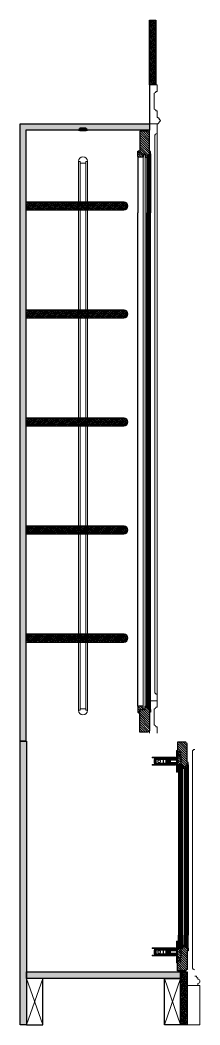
# Model space of a CAD drawing. Header units: inches. Extents: x 274057 to 444617, y 490067 to 635630.
# Drawn here: x 387990 to 388546, y 516399 to 519499 of the extents above; entities that cross this region are included whole.
import ezdxf

# ---------------------------------------------------------------- set-up
doc = ezdxf.new("R2010")
doc.units = ezdxf.units.IN
doc.header["$MEASUREMENT"] = 0
for name, pattern in [('CENTER', [2, 1.25, -0.25, 0.25, -0.25]), ('DASHED', [0.75, 0.5, -0.25]), ('HIDDEN', [0.375, 0.25, -0.125])]:
    doc.linetypes.add(name, pattern=pattern)
for name, color, linetype in [('CQ Grg Gypsum', 41, 'Continuous'), ('CQ Wood Section', 60, 'Continuous'), ('Layer7', 8, 'Continuous'), ('LIGHT', 4, 'Continuous'), ('WOOD 01', 34, 'Continuous')]:
    doc.layers.add(name, color=color, linetype=linetype)
for name, color, linetype, lineweight in [('CQ Wood', 30, 'Continuous', 0), ('CQ wooh hatch', 8, 'HIDDEN', 18), ('Glass', 4, 'Continuous', 0)]:
    doc.layers.add(name, color=color, linetype=linetype, lineweight=lineweight)
pattern_1 = [(135, (25574.272, 0), (4.242640687, 4.242640687), [10, -2]), (135, (25577.1006, -4e-16), (4.242640687, 4.242640687), [6, -1.5, 3, -1.5]), (135, (25580.636, -0.707), (4.242640687, 4.242640687), [10, -2])]

# ---------------------------------------------------------------- blocks, each defined once
blk = doc.blocks.new('atenalux street R1')
at = {"layer": 'LIGHT'}
h = blk.add_hatch(color=256, dxfattribs=at)
h.dxf.hatch_style = 1
edge = h.paths.add_edge_path()
edge.add_line((29467.8, -4511.6), (29453.4, -4511.6))
edge.add_line((29453.4, -4511.6), (29453.4, -4513.7))
edge.add_line((29453.4, -4513.7), (29452.5, -4514.6))
edge.add_arc((29452.8, -4514.9), 0.441, 137.2593, 237.567)
edge.add_arc((29452.1, -4515.9), 0.747, -90, 57.567, ccw=False)
edge.add_line((29452.1, -4516.6), (29450.6, -4516.6))
edge.add_line((29450.6, -4516.6), (29450.6, -4517.8))
edge.add_line((29450.6, -4517.8), (29451.7, -4517.8))
edge.add_line((29451.7, -4517.8), (29451.7, -4518.4))
edge.add_line((29451.7, -4518.4), (29446.6, -4518.4))
edge.add_line((29446.6, -4518.4), (29446.6, -4517.5))
edge.add_line((29446.6, -4517.5), (29449.7, -4517.5))
edge.add_line((29449.7, -4517.5), (29449.7, -4516.6))
edge.add_line((29449.7, -4516.6), (29449.9, -4516.6))
edge.add_line((29449.9, -4516.6), (29449.9, -4516.3))
edge.add_line((29449.9, -4516.3), (29449.7, -4516.3))
edge.add_line((29449.7, -4516.3), (29449.7, -4514.9))
edge.add_line((29449.7, -4514.9), (29449.9, -4514.9))
edge.add_line((29449.9, -4514.9), (29449.9, -4514.6))
edge.add_line((29449.9, -4514.6), (29449.7, -4514.6))
edge.add_line((29449.7, -4514.6), (29449.7, -4513.1))
edge.add_line((29449.7, -4513.1), (29449.9, -4513.1))
edge.add_line((29449.9, -4513.1), (29449.9, -4512.8))
edge.add_line((29449.9, -4512.8), (29449.7, -4512.8))
edge.add_line((29449.7, -4512.8), (29449.7, -4511.7))
edge.add_line((29449.7, -4511.7), (29450.6, -4511.7))
edge.add_line((29450.6, -4511.7), (29450.6, -4513.9))
edge.add_arc((29450.9, -4513.7), 0.32, 215.5685, 324.4315)
edge.add_line((29451.2, -4513.9), (29452.4, -4512.2))
edge.add_arc((29452.6, -4511.1), 1.06, 100.682, 259.318, ccw=False)
edge.add_arc((29452.4, -4510.5), 0.407, 22.9829, 93.6786, ccw=False)
edge.add_line((29452.8, -4510.3), (29468.4, -4510.3))
edge.add_arc((29468.8, -4510.5), 0.407, 86.3214, 157.0171, ccw=False)
edge.add_arc((29468.6, -4511.1), 1.06, -79.318, 79.318, ccw=False)
edge.add_line((29468.8, -4512.2), (29470.1, -4513.9))
edge.add_arc((29470.3, -4513.7), 0.32, 215.5685, 324.4315)
edge.add_line((29470.6, -4513.9), (29470.6, -4511.7))
edge.add_line((29470.6, -4511.7), (29471.6, -4511.7))
edge.add_line((29471.6, -4511.7), (29471.6, -4512.8))
edge.add_line((29471.6, -4512.8), (29471.4, -4512.8))
edge.add_line((29471.4, -4512.8), (29471.4, -4513.1))
edge.add_line((29471.4, -4513.1), (29471.6, -4513.1))
edge.add_line((29471.6, -4513.1), (29471.6, -4514.6))
edge.add_line((29471.6, -4514.6), (29471.4, -4514.6))
edge.add_line((29471.4, -4514.6), (29471.4, -4514.9))
edge.add_line((29471.4, -4514.9), (29471.6, -4514.9))
edge.add_line((29471.6, -4514.9), (29471.6, -4516.3))
edge.add_line((29471.6, -4516.3), (29471.4, -4516.3))
edge.add_line((29471.4, -4516.3), (29471.4, -4516.6))
edge.add_line((29471.4, -4516.6), (29471.6, -4516.6))
edge.add_line((29471.6, -4516.6), (29471.6, -4517.5))
edge.add_line((29471.6, -4517.5), (29474.6, -4517.5))
edge.add_line((29474.6, -4517.5), (29474.6, -4518.4))
edge.add_line((29474.6, -4518.4), (29469.5, -4518.4))
edge.add_line((29469.5, -4518.4), (29469.5, -4517.8))
edge.add_line((29469.5, -4517.8), (29470.6, -4517.8))
edge.add_line((29470.6, -4517.8), (29470.6, -4516.6))
edge.add_line((29470.6, -4516.6), (29469.1, -4516.6))
edge.add_arc((29469.1, -4515.9), 0.747, 122.433, 270, ccw=False)
edge.add_arc((29468.5, -4514.9), 0.441, 302.433, 402.7407)
edge.add_line((29468.8, -4514.6), (29467.8, -4513.7))
edge.add_line((29467.8, -4513.7), (29467.8, -4511.6))
at = {"layer": 'LIGHT', "lineweight": 0}
for p, q in [((29466, -4514), (29455.3, -4514)), ((29460.6, -4508.6), (29460.6, -4519.3))]:
    blk.add_line(p, q, dxfattribs=at)
at = {"layer": 'LIGHT'}
blk.add_lwpolyline([(29467.8, -4511.6), (29453.4, -4511.6), (29453.4, -4513.7), (29452.5, -4514.6, 0.467943), (29452.5, -4515.2, -0.750596), (29452.1, -4516.6), (29450.6, -4516.6), (29450.6, -4517.8), (29451.7, -4517.8), (29451.7, -4518.4), (29446.6, -4518.4), (29446.6, -4517.5), (29449.7, -4517.5), (29449.7, -4516.6), (29449.9, -4516.6), (29449.9, -4516.3), (29449.7, -4516.3), (29449.7, -4514.9), (29449.9, -4514.9), (29449.9, -4514.6), (29449.7, -4514.6), (29449.7, -4513.1), (29449.9, -4513.1), (29449.9, -4512.8), (29449.7, -4512.8), (29449.7, -4511.7), (29450.6, -4511.7), (29450.6, -4513.9, 0.514277), (29451.2, -4513.9), (29452.4, -4512.2, -0.829008), (29452.4, -4510.1, -0.31864), (29452.8, -4510.3), (29468.4, -4510.3), (29468.4, -4510.3, -0.31864), (29468.8, -4510.1, -0.829008), (29468.8, -4512.2), (29470.1, -4513.9, 0.514277), (29470.6, -4513.9), (29470.6, -4511.7), (29471.6, -4511.7), (29471.6, -4512.8), (29471.4, -4512.8), (29471.4, -4513.1), (29471.6, -4513.1), (29471.6, -4514.6), (29471.4, -4514.6), (29471.4, -4514.9), (29471.6, -4514.9), (29471.6, -4516.3), (29471.4, -4516.3), (29471.4, -4516.6), (29471.6, -4516.6), (29471.6, -4517.5), (29474.6, -4517.5), (29474.6, -4518.4), (29469.5, -4518.4), (29469.5, -4517.8), (29470.6, -4517.8), (29470.6, -4516.6), (29469.1, -4516.6, -0.750596), (29468.7, -4515.2, 0.467943), (29468.8, -4514.6), (29467.8, -4513.7), (29467.8, -4511.6)], format="xyb", close=True, dxfattribs=at)
blk.add_lwpolyline([(29451.1, -4517.1), (29451.1, -4517.8), (29452.2, -4517.8), (29452.2, -4518.4), (29469, -4518.4), (29469, -4517.8), (29470.1, -4517.8), (29470.1, -4517.1)], close=True, dxfattribs=at)
at = {"layer": 'LIGHT', "lineweight": 0}
blk.add_circle((29460.6, -4513.9), 4, dxfattribs=at)
blk = doc.blocks.new('Hettich Sensys 8645i 110deg side')
at = {"layer": 'Defpoints', "linetype": 'CENTER', "lineweight": 0}
for p, q in [((118.3, -52.2), (106.2, -52.2)), ((118.3, -78.2), (105.7, -78.2)), ((118.3, -104.2), (106.2, -104.2))]:
    blk.add_line(p, q, dxfattribs=at)
at = {"layer": 'Defpoints', "linetype": 'Continuous', "lineweight": 0}
for p, q in [((106.2, -60.7), (106.2, -95.7)), ((117.7, -60.7), (106.2, -60.7)), ((106.7, -47.2), (106.7, -57.2)), ((117.7, -47.2), (106.7, -47.2)), ((106.7, -57.2), (117.7, -57.2)), ((120.7, -44.7), (117.7, -44.7)), ((117.7, -44.7), (117.7, -111.8)), ((120.7, -44.7), (120.7, -111.8)), ((120.7, -68.1), (140.9, -68.1)), ((120.7, -69.9), (141.3, -69.9)), ((120.7, -70.9), (147.4, -70.9)), ((120.7, -72.4), (147.4, -72.4)), ((140.4, -72.7), (120.7, -72.7)), ((140.4, -74.6), (120.7, -74.6)), ((140.4, -81.9), (120.7, -81.9)), ((140.4, -83.7), (120.7, -83.7)), ((120.7, -84.1), (147.4, -84.1)), ((120.7, -85.6), (147.4, -85.6)), ((120.7, -86.5), (141.3, -86.5)), ((120.7, -88.4), (140.9, -88.4)), ((123.1, -65.8), (123.1, -68.1)), ((123.1, -65.8), (195.8, -65.8)), ((123.1, -68.1), (123.1, -68.1)), ((140.9, -68.1), (123.1, -68.1)), ((123.1, -88.4), (123.1, -88.3)), ((140.9, -88.3), (123.1, -88.3)), ((123.1, -90.6), (123.1, -88.4)), ((123.1, -90.6), (195.8, -90.6)), ((123.3, -70), (123.3, -70.9)), ((143.8, -70), (123.3, -70)), ((123.3, -70.9), (123.3, -71.2)), ((123.3, -85.6), (123.3, -85.2)), ((123.3, -86.5), (123.3, -85.6)), ((143.8, -86.5), (123.3, -86.5)), ((128.4, -70), (128.4, -71.2)), ((128.4, -86.5), (128.4, -85.2)), ((130.1, -68.1), (130.1, -69.9)), ((130.1, -88.4), (130.1, -86.5)), ((130.2, -65.8), (130.2, -68.1)), ((130.2, -68.1), (130.2, -69.9)), ((130.2, -70), (130.2, -70.9)), ((130.2, -70.9), (130.2, -71.2)), ((130.2, -85.6), (130.2, -85.2)), ((130.2, -86.5), (130.2, -85.6)), ((130.2, -88.3), (130.2, -86.5)), ((130.2, -90.6), (130.2, -88.4)), ((130.8, -70), (130.8, -70.9)), ((130.8, -70.9), (130.8, -71.2)), ((130.8, -70.9), (130.8, -72.4)), ((130.8, -85.6), (130.8, -84.1)), ((130.8, -85.6), (130.8, -85.2)), ((130.8, -86.5), (130.8, -85.6)), ((131.4, -72.4), (131.4, -72.4)), ((139.3, -72.4), (131.4, -72.4)), ((131.4, -84.1), (131.4, -84)), ((139.3, -84), (131.4, -84)), ((132.9, -72.4), (132.9, -72.4)), ((132.9, -84.1), (132.9, -84)), ((134.4, -70), (134.4, -70.9)), ((134.4, -70.9), (134.4, -71.2)), ((134.4, -85.6), (134.4, -85.2)), ((134.4, -86.5), (134.4, -85.6)), ((135.6, -70), (135.6, -70.9)), ((135.6, -70.9), (135.6, -71.2)), ((135.6, -85.6), (135.6, -85.2)), ((135.6, -86.5), (135.6, -85.6)), ((135.9, -72.4), (135.9, -72.4)), ((135.9, -84.1), (135.9, -84)), ((137.4, -72.4), (137.4, -72.4)), ((137.4, -84.1), (137.4, -84)), ((138, -65.8), (138, -68.1)), ((138, -68.1), (138, -69.9)), ((138, -88.3), (138, -86.5)), ((138, -90.6), (138, -88.4)), ((138.4, -70), (138.4, -70.9)), ((138.4, -70.9), (138.4, -71.2)), ((138.4, -85.6), (138.4, -85.2)), ((138.4, -86.5), (138.4, -85.6)), ((139.3, -71.2), (139.3, -72.4)), ((139.3, -72.4), (139.3, -72.7)), ((139.3, -72.7), (139.3, -74.6)), ((139.3, -74.6), (139.3, -78.2)), ((139.3, -81.9), (139.3, -78.2)), ((139.3, -83.7), (139.3, -81.9)), ((139.3, -84.1), (139.3, -83.7)), ((139.3, -85.2), (139.3, -84.1)), ((140.2, -70), (140.2, -70.9)), ((140.2, -86.5), (140.2, -85.6)), ((140.4, -72.7), (146, -72.7)), ((140.4, -74.6), (146, -74.6)), ((140.4, -81.9), (146, -81.9)), ((140.4, -83.7), (146, -83.7)), ((140.9, -68.1), (141.3, -68.1)), ((140.9, -68.1), (143.8, -68.1)), ((140.9, -88.3), (143.8, -88.3)), ((140.9, -88.4), (141.3, -88.4)), ((141.2, -65.8), (141.2, -68.1)), ((141.2, -68.1), (141.2, -69.9)), ((141.2, -88.3), (141.2, -86.5)), ((141.2, -90.6), (141.2, -88.4)), ((141.3, -68.1), (141.3, -65.8)), ((141.3, -69.9), (141.3, -68.1)), ((141.3, -71.2), (141.3, -76.4)), ((149, -76.4), (141.3, -76.4)), ((141.3, -85.2), (141.3, -80)), ((149, -80), (141.3, -80)), ((141.3, -86.5), (141.3, -88.3)), ((141.3, -88.4), (141.3, -90.6)), ((142.3, -70), (142.3, -70.9)), ((142.3, -86.5), (142.3, -85.6)), ((143.8, -65.8), (143.8, -70.9)), ((143.8, -68.1), (188.2, -68.1)), ((143.8, -70), (187.4, -70)), ((143.8, -90.6), (143.8, -85.6)), ((144, -70), (144, -72.7)), ((144, -86.5), (144, -83.7)), ((146, -70), (146, -72.7)), ((146, -74.6), (146, -75.1)), ((146, -81.9), (146, -81.3)), ((146, -86.5), (146, -83.7)), ((146.6, -70.9), (146.6, -72.4)), ((146.6, -72.4), (146.6, -78.2)), ((146.6, -84.1), (146.6, -78.2)), ((146.6, -85.6), (146.6, -84.1)), ((146.8, -70), (146.8, -74.9)), ((146.8, -86.5), (146.8, -81.6)), ((147.3, -70), (147.3, -74.9)), ((147.3, -86.5), (147.3, -81.6)), ((147.4, -72.4), (147.4, -70.9)), ((147.4, -84.1), (147.4, -85.6)), ((152.7, -70), (152.7, -78.2)), ((152.7, -86.5), (152.7, -78.2)), ((153, -71.2), (153, -78.2)), ((153, -85.2), (153, -78.2)), ((160.7, -70), (160.7, -78.2)), ((160.7, -86.5), (160.7, -78.2)), ((161.2, -70), (161.2, -78.2)), ((161.2, -86.5), (161.2, -78.2)), ((169.5, -65.8), (169.5, -68.1)), ((169.5, -90.6), (169.5, -88.3)), ((173.1, -65.8), (173.1, -68.1)), ((173.1, -90.6), (173.1, -88.3)), ((183, -71.2), (183, -78.2)), ((183, -85.2), (183, -78.2)), ((185.6, -71.2), (185.6, -78.2)), ((185.6, -85.2), (185.6, -78.2)), ((187.1, -71.2), (187.1, -72.4)), ((187.1, -85.2), (187.1, -84)), ((187.4, -70), (187.4, -72.4)), ((187.4, -86.5), (187.4, -84)), ((187.8, -65.8), (187.8, -72.4)), ((187.8, -90.6), (187.8, -84)), ((188.2, -65.8), (188.2, -78.2)), ((188.2, -68.1), (195.8, -68.1)), ((188.2, -72.4), (189.2, -72.4)), ((188.2, -90.6), (188.2, -78.2)), ((188.2, -84), (189.2, -84)), ((188.2, -88.3), (195.8, -88.3)), ((189.1, -72.4), (189.1, -78.2)), ((189.1, -84), (189.1, -78.2)), ((189.2, -78.2), (189.2, -72.4)), ((189.2, -78.2), (189.2, -84)), ((195.8, -65.8), (195.8, -68.1)), ((195.8, -68.1), (195.8, -65.8)), ((195.8, -90.6), (195.8, -88.3)), ((195.8, -88.3), (195.8, -90.6)), ((106.2, -95.7), (117.7, -95.7)), ((106.7, -99.2), (106.7, -109.2)), ((117.7, -99.2), (106.7, -99.2)), ((106.7, -109.2), (117.7, -109.2)), ((117.7, -111.8), (120.7, -111.8))]:
    blk.add_line(p, q, dxfattribs=at)
at = {"layer": 'Defpoints', "linetype": 'DASHED', "lineweight": 0}
for p, q in [((106.9, -61.4), (106.9, -95)), ((117.7, -61.4), (106.9, -61.4)), ((123.3, -71.2), (187.1, -71.2)), ((123.3, -85.2), (187.1, -85.2)), ((139.3, -72.4), (188.2, -72.4)), ((139.3, -84), (188.2, -84)), ((143.8, -86.5), (187.4, -86.5)), ((143.8, -88.3), (188.2, -88.3)), ((106.9, -95), (117.7, -95))]:
    blk.add_line(p, q, dxfattribs=at)
at = {"layer": 'Defpoints', "linetype": 'Continuous', "lineweight": 0}
for points in [[(143.9, -78.2, 0), (143.9, -77.9, 0), (143.9, -77.6, 0), (144, -77.4, 0), (144, -77.2, 0)], [(143.9, -78.2, 0), (143.9, -78.6, 0), (143.9, -78.8, 0), (144, -79.1, 0), (144, -79.2, 0)], [(146, -75.1, 0), (145.7, -75.2, 0), (145.5, -75.4, 0), (145.2, -75.5, 0), (145, -75.7, 0), (144.8, -75.9, 0), (144.6, -76.2, 0), (144.4, -76.4, 0), (144.3, -76.6, 0), (144.1, -76.9, 0), (144, -77.2, 0), (144, -77.2, 0)], [(146, -81.3, 0), (145.7, -81.2, 0), (145.5, -81.1, 0), (145.2, -80.9, 0), (145, -80.7, 0), (144.8, -80.5, 0), (144.6, -80.3, 0), (144.4, -80.1, 0), (144.3, -79.8, 0), (144.1, -79.6, 0), (144, -79.3, 0), (144, -79.2, 0)], [(147.3, -74.9, 0), (147.3, -74.9, 0), (147.2, -74.9, 0), (147.1, -74.9, 0), (146.9, -74.9, 0), (146.8, -74.9, 0)], [(147.3, -81.6, 0), (147.3, -81.6, 0), (147.2, -81.6, 0), (147.1, -81.6, 0), (146.9, -81.6, 0), (146.8, -81.6, 0)], [(147.3, -74.9, 0), (147.4, -74.9, 0), (147.6, -74.9, 0), (147.8, -74.9, 0), (148.1, -75, 0), (148.4, -75.1, 0), (148.7, -75.2, 0), (149, -75.4, 0), (149.3, -75.6, 0), (149.6, -75.9, 0), (149.9, -76.2, 0), (150.1, -76.6, 0), (150.3, -77, 0), (150.5, -77.5, 0), (150.6, -78.1, 0), (150.6, -78.2, 0)], [(147.3, -81.6, 0), (147.4, -81.6, 0), (147.6, -81.6, 0), (147.8, -81.5, 0), (148.1, -81.5, 0), (148.4, -81.4, 0), (148.7, -81.2, 0), (149, -81.1, 0), (149.3, -80.8, 0), (149.6, -80.6, 0), (149.9, -80.3, 0), (150.1, -79.9, 0), (150.3, -79.5, 0), (150.5, -78.9, 0), (150.6, -78.4, 0), (150.6, -78.2, 0)], [(173.9, -74.2, 0), (173.2, -74.2, 0), (172.6, -74.4, 0), (171.9, -74.7, 0), (171.4, -75.1, 0), (170.9, -75.5, 0), (170.5, -76.1, 0), (170.2, -76.7, 0), (170, -77.4, 0), (169.9, -78, 0), (169.9, -78.2, 0)], [(173.9, -82.3, 0), (173.2, -82.2, 0), (172.6, -82.1, 0), (171.9, -81.8, 0), (171.4, -81.4, 0), (170.9, -80.9, 0), (170.5, -80.4, 0), (170.2, -79.8, 0), (170, -79.1, 0), (169.9, -78.4, 0), (169.9, -78.2, 0)], [(178, -78.2, 0), (178, -78.2, 0), (177.9, -77.5, 0), (177.7, -76.8, 0), (177.4, -76.2, 0), (177.1, -75.7, 0), (176.6, -75.2, 0), (176, -74.8, 0), (175.4, -74.5, 0), (174.8, -74.3, 0), (173.9, -74.2, 0)], [(178, -78.2, 0), (178, -78.3, 0), (177.9, -79, 0), (177.7, -79.6, 0), (177.4, -80.2, 0), (177.1, -80.8, 0), (176.6, -81.3, 0), (176, -81.7, 0), (175.4, -82, 0), (174.8, -82.2, 0), (173.9, -82.3, 0)]]:
    blk.add_polyline3d(points, dxfattribs=at)
for centre, radius, start, end in [((147.2, -78.2), 3.36, 78.6967, 111.8011), ((147.2, -78.2), 3.36, 248.1989, 281.3033), ((149, -78.2), 1.81, 0, 90), ((149, -78.2), 1.81, 270, 0)]:
    blk.add_arc(centre, radius, start, end, dxfattribs=at)
for p in [(117.7, -78.2), (117.7, -78.2), (135.3, -72.2), (135.3, -84.2)]:
    blk.add_point(p, dxfattribs=at)

msp = doc.modelspace()

# ---------------------------------------------------------------- hatches: boundary and pattern name
at = {"layer": 'CQ wooh hatch'}
h = msp.add_hatch(dxfattribs=at)
h.set_pattern_fill('GOST_WOOD', color=256, angle=45, style=0)
h.set_pattern_definition([(135, (34345.243, 0.0593), (4.242640687, 4.242640687), [10, -2]), (135, (34348.071, 0.0593), (4.242640687, 4.242640687), [6, -1.5, 3, -1.5]), (135, (34351.607, -0.648), (4.242640687, 4.242640687), [10, -2])])
h.paths.add_polyline_path([(388410.3, 519499.3), (388390.3, 519499.3), (388390.3, 519299.5), (388410.3, 519299.5)])
at = {"layer": 'CQ wooh hatch', "ltscale": 1000}
h = msp.add_hatch(dxfattribs=at)
h.set_pattern_fill('GOST_WOOD', color=256, angle=45, style=0)
h.set_pattern_definition(pattern_1)
h.paths.add_polyline_path([(388390.3, 519159.3), (388390.3, 519179.3), (387990.3, 519179.3), (387990.3, 517274.2), (388008.2, 517274.2), (388008.3, 519159.3)])
h = msp.add_hatch(dxfattribs=at)
h.set_pattern_fill('GOST_WOOD', color=256, angle=45, style=0)
h.set_pattern_definition([(135, (25544.3535, 0), (4.242640687, 4.242640687), [10, -2]), (135, (25547.182, -4e-16), (4.242640687, 4.242640687), [6, -1.5, 3, -1.5]), (135, (25550.7175, -0.707), (4.242640687, 4.242640687), [10, -2])])
edge = h.paths.add_edge_path()
edge.add_line((388008.3, 518938), (388008.3, 518914))
edge.add_line((388008.3, 518914), (388311.5, 518914))
edge.add_line((388311.5, 518914), (388311.5, 518914))
edge.add_arc((388311.5, 518926), 12, 270.0997, 449.2453)
edge.add_line((388311.7, 518938), (388311.5, 518938))
edge.add_line((388311.5, 518938), (388311.5, 518938))
edge.add_line((388311.5, 518938), (388008.3, 518938))
h = msp.add_hatch(dxfattribs=at)
h.set_pattern_fill('GOST_WOOD', color=256, angle=45, style=0)
h.set_pattern_definition([(135, (25544.354, -333.275), (4.242640687, 4.242640687), [10, -2]), (135, (25547.182, -333.275), (4.242640687, 4.242640687), [6, -1.5, 3, -1.5]), (135, (25550.7177, -333.982), (4.242640687, 4.242640687), [10, -2])])
edge = h.paths.add_edge_path()
edge.add_line((388008.2, 518604.7), (388008.2, 518580.7))
edge.add_line((388008.2, 518580.7), (388311.5, 518580.7))
edge.add_line((388311.5, 518580.7), (388311.5, 518580.7))
edge.add_arc((388311.5, 518592.7), 12, 270.0997, 449.2453)
edge.add_line((388311.7, 518604.7), (388311.5, 518604.7))
edge.add_line((388311.5, 518604.7), (388311.5, 518604.7))
edge.add_line((388311.5, 518604.7), (388008.2, 518604.7))
h = msp.add_hatch(dxfattribs=at)
h.set_pattern_fill('GOST_WOOD', color=256, angle=45, style=0)
h.set_pattern_definition([(135, (25544.354, -666.6184), (4.242640687, 4.242640687), [10, -2]), (135, (25547.182, -666.6184), (4.242640687, 4.242640687), [6, -1.5, 3, -1.5]), (135, (25550.7177, -667.3255), (4.242640687, 4.242640687), [10, -2])])
edge = h.paths.add_edge_path()
edge.add_line((388008.2, 518271.4), (388008.2, 518247.4))
edge.add_line((388008.2, 518247.4), (388311.5, 518247.4))
edge.add_line((388311.5, 518247.4), (388311.5, 518247.4))
edge.add_arc((388311.5, 518259.4), 12, 270.0997, 449.2453)
edge.add_line((388311.7, 518271.4), (388311.5, 518271.4))
edge.add_line((388311.5, 518271.4), (388311.5, 518271.4))
edge.add_line((388311.5, 518271.4), (388008.2, 518271.4))
h = msp.add_hatch(dxfattribs=at)
h.set_pattern_fill('GOST_WOOD', color=256, angle=45, style=0)
h.set_pattern_definition([(135, (25544.3535, -1000.0305), (4.242640687, 4.242640687), [10, -2]), (135, (25547.182, -1000.0305), (4.242640687, 4.242640687), [6, -1.5, 3, -1.5]), (135, (25550.7175, -1000.7376), (4.242640687, 4.242640687), [10, -2])])
edge = h.paths.add_edge_path()
edge.add_line((388008.2, 517938), (388008.2, 517914))
edge.add_line((388008.2, 517914), (388311.5, 517914))
edge.add_line((388311.5, 517914), (388311.5, 517914))
edge.add_arc((388311.5, 517926), 12, 270.0997, 449.2453)
edge.add_line((388311.7, 517938), (388311.5, 517938))
edge.add_line((388311.5, 517938), (388311.5, 517938))
edge.add_line((388311.5, 517938), (388008.2, 517938))
h = msp.add_hatch(dxfattribs=at)
h.set_pattern_fill('GOST_WOOD', color=256, angle=45, style=0)
h.set_pattern_definition([(135, (25544.3535, -1333.374), (4.242640687, 4.242640687), [10, -2]), (135, (25547.182, -1333.374), (4.242640687, 4.242640687), [6, -1.5, 3, -1.5]), (135, (25550.7175, -1334.081), (4.242640687, 4.242640687), [10, -2])])
edge = h.paths.add_edge_path()
edge.add_line((388008.2, 517604.6), (388008.2, 517580.6))
edge.add_line((388008.2, 517580.6), (388311.5, 517580.6))
edge.add_line((388311.5, 517580.6), (388311.5, 517580.6))
edge.add_arc((388311.5, 517592.6), 12, 270.0997, 449.2453)
edge.add_line((388311.7, 517604.6), (388311.5, 517604.6))
edge.add_line((388311.5, 517604.6), (388311.5, 517604.6))
edge.add_line((388311.5, 517604.6), (388008.2, 517604.6))
h = msp.add_hatch(dxfattribs=at)
h.set_pattern_fill('GOST_WOOD', color=256, angle=45, style=0)
h.set_pattern_definition(pattern_1)
h.paths.add_polyline_path([(387990.3, 517274.2), (388010.3, 517274.2), (388010.3, 516399.3), (387990.3, 516399.3)])
h = msp.add_hatch(dxfattribs=at)
h.set_pattern_fill('GOST_WOOD', color=256, angle=45, style=0)
h.set_pattern_definition([(135, (25660.655, 43.448), (4.242640687, 4.242640687), [10, -2]), (135, (25663.4833, 43.448), (4.242640687, 4.242640687), [6, -1.5, 3, -1.5]), (135, (25667.019, 42.741), (4.242640687, 4.242640687), [10, -2])])
h.paths.add_polyline_path([(388010.3, 516562.7), (388486.6, 516562.7), (388486.6, 516542.7), (388010.3, 516542.7)])
at = {"layer": 'CQ wooh hatch'}
h = msp.add_hatch(dxfattribs=at)
h.set_pattern_fill('GOST_WOOD', color=256, angle=55, style=0)
h.set_pattern_definition([(145, (25375.43, 8e-09), (3.44145862, 4.914912266), [10, -2]), (145, (25378.2155, 0.491), (3.44145862, 4.914912266), [6, -1.5, 3, -1.5]), (145, (25381.82, 0.409), (3.44145862, 4.914912266), [10, -2])])
h.paths.add_polyline_path([(388486.6, 516399.3), (388506.6, 516399.3), (388506.6, 516562.8), (388486.6, 516562.8)])
at = {"layer": 'Layer7'}
h = msp.add_hatch(dxfattribs=at)
h.set_pattern_fill('ANSI31', color=256, scale=40, angle=-90)
h.set_pattern_definition([(315, (-182577.9476, 851314.7023), (3.535533906, 3.535533906), [])])
h.paths.add_polyline_path([(388390.3, 519152.3, -0.397359), (388386.3, 519156.3), (388360.3, 519156.3), (388360.3, 519086.3), (388370.8, 519086.3), (388376.8, 519086.3), (388376.8, 519076.3), (388382.3, 519076.3, -0.414214), (388385.3, 519079.3), (388385.3, 519082.3, 0.414214), (388389.3, 519086.3), (388393.3, 519086.3), (388393.3, 519094.3), (388390.3, 519094.3)])
h = msp.add_hatch(dxfattribs=at)
h.set_pattern_fill('ANSI31', color=256, scale=40, angle=-90)
h.set_pattern_definition([(315, (-182577.9476, 851328.702), (3.535533906, 3.535533906), [])])
h.paths.add_polyline_path([(388354.3, 519079.3, 0.414214), (388357.3, 519076.3), (388360.3, 519076.3), (388370.8, 519076.3), (388370.8, 519086.3), (388360.3, 519086.3), (388360.3, 519096.3), (388357.3, 519096.3, 0.414214), (388354.3, 519093.3), (388354.3, 519086.3)])
h = msp.add_hatch(dxfattribs=at)
h.set_pattern_fill('ANSI31', color=256, scale=40, angle=-90)
h.set_pattern_definition([(315, (-182577.8604, 849977.261), (3.535533906, 3.535533906), [])])
h.paths.add_polyline_path([(388354.3, 517372.2), (388354.3, 517365.2, 0.414214), (388357.3, 517362.2), (388360.3, 517362.2), (388360.3, 517372.2), (388370.7, 517372.2), (388370.7, 517382.2), (388360.3, 517382.2), (388357.3, 517382.2, 0.414214), (388354.3, 517379.2)])
h = msp.add_hatch(dxfattribs=at)
h.set_pattern_fill('ANSI31', color=256, scale=40, angle=-90)
h.set_pattern_definition([(315, (-182577.8604, 849963.261), (3.535533906, 3.535533906), [])])
h.paths.add_polyline_path([(388390.3, 517364.2), (388393.3, 517364.2), (388393.3, 517372.2), (388389.3, 517372.2, 0.414214), (388385.3, 517376.2), (388385.3, 517379.2, -0.414214), (388382.3, 517382.2), (388376.7, 517382.2), (388376.7, 517372.2), (388370.7, 517372.2), (388360.3, 517372.2), (388360.3, 517362.2), (388360.3, 517302.2), (388386.3, 517302.2, -0.397359), (388390.3, 517306.2)])
h = msp.add_hatch(dxfattribs=at)
h.set_pattern_fill('ANSI31', color=256, scale=40, angle=-90)
h.set_pattern_definition([(315, (-194538.0477, 849429.67), (3.535533906, 3.535533906), [])])
h.paths.add_polyline_path([(388506.5, 517209.3), (388509.5, 517209.3), (388509.5, 517201.3), (388505.5, 517201.3, -0.414214), (388501.5, 517197.3), (388501.5, 517194.3, 0.414214), (388498.5, 517191.3), (388493, 517191.3), (388493, 517201.3), (388487, 517201.3), (388476.5, 517201.3), (388476.5, 517211.3), (388476.5, 517271.3), (388502.5, 517271.3, 0.397359), (388506.5, 517267.3)])
h = msp.add_hatch(dxfattribs=at)
h.set_pattern_fill('ANSI31', color=256, scale=20)
h.set_pattern_definition([(45, (-119106.837, 869075.7357), (-1.767766953, 1.767766953), [])])
h.paths.add_polyline_path([(388479.5, 517201.3), (388493, 517201.3), (388493, 516635.8), (388479.5, 516635.8)])
h = msp.add_hatch(dxfattribs=at)
h.set_pattern_fill('ANSI31', color=256, scale=40, angle=-90)
h.set_pattern_definition([(315, (-194538.06, 848944.524), (3.535533906, 3.535533906), [])])
h.paths.add_polyline_path([(388506.5, 516627.8), (388509.5, 516627.8), (388509.5, 516635.8), (388505.5, 516635.8, 0.414214), (388501.5, 516639.8), (388501.5, 516642.8, -0.414214), (388498.5, 516645.8), (388493, 516645.8), (388493, 516635.8), (388487, 516635.8), (388476.5, 516635.8), (388476.5, 516625.8), (388476.5, 516565.8), (388502.5, 516565.8, -0.397359), (388506.5, 516569.8)])

# ---------------------------------------------------------------- linework, layer by layer
at = {"color": 8, "elevation": 0.1}
for points in [[(388354.5, 519076.3), (388354.5, 518905)], [(388382.3, 519076.3), (388382.3, 518905)], [(388385.3, 519079.3), (388385.3, 518905)], [(388389.3, 519086.3), (388389.3, 518905)], [(388393.3, 519086.3), (388393.3, 518905)], [(388354.4, 517382.2), (388354.5, 518905)], [(388382.3, 517382.2), (388382.3, 518905)], [(388385.3, 517379.2), (388385.3, 518905)], [(388389.3, 517372.2), (388389.3, 518905)], [(388393.3, 517372.2), (388393.3, 518905)], [(388498.5, 517191.3), (388498.5, 516645.8)], [(388501.5, 517194.3), (388501.5, 516676)], [(388505.5, 517201.3), (388505.5, 516676)], [(388509.5, 517201.3), (388509.5, 516676)], [(388501.5, 516642.8), (388501.5, 516676)], [(388505.5, 516635.8), (388505.5, 516676)], [(388509.5, 516635.8), (388509.5, 516676)]]:
    msp.add_lwpolyline(points, dxfattribs=at)
at = {"layer": 'CQ Grg Gypsum'}
for points, elevation in [([(387990.3, 517274.2), (388010.3, 517274.2), (388010.3, 516399.3), (387990.3, 516399.3)], 0.1), ([(388060.3, 516542.7), (388010.3, 516542.7), (388010.3, 516399.3), (388060.3, 516399.3)], 0), ([(388436.6, 516542.7), (388486.6, 516542.7), (388486.6, 516399.3), (388436.6, 516399.3)], 0)]:
    msp.add_lwpolyline(points, close=True, dxfattribs=dict(at, elevation=elevation))
at = {"layer": 'CQ Wood'}
for p, q in [((388060.3, 516542.7, 0), (388010.3, 516399.3, 0.2)), ((388010.3, 516542.7, 0), (388060.3, 516399.3, 0.1)), ((388436.6, 516542.7, -0.2), (388486.6, 516399.3, 0.1)), ((388486.6, 516542.7, -0.2), (388436.6, 516399.3, 0))]:
    msp.add_line(p, q, dxfattribs=at)
at = {"layer": 'CQ Wood Section', "ltscale": 1000}
for p, q in [((388410.3, 519299.5, 0.1), (388390.3, 519299.5, 0.1)), ((388390.3, 519299.5, 0.1), (388390.3, 519179.3, 0.1))]:
    msp.add_line(p, q, dxfattribs=at)
for points, elevation in [([(388410.3, 519299.5), (388390.3, 519299.5), (388390.3, 519499.3), (388410.3, 519499.3)], 0.1), ([(388010.3, 516562.7), (388486.6, 516562.8), (388486.6, 516542.7), (388010.3, 516542.7)], -0.2), ([(388486.6, 516562.8), (388506.6, 516562.8), (388506.6, 516399.3), (388486.6, 516399.3)], 0.1)]:
    msp.add_lwpolyline(points, close=True, dxfattribs=dict(at, elevation=elevation))
at = {"layer": 'CQ Wood Section', "ltscale": 1000, "elevation": 0.1}
for points in [[(388008.3, 519159.3), (388008.2, 517274.2), (387990.3, 517274.2), (387990.3, 519179.3), (388390.3, 519179.3), (388390.3, 519179.3), (388390.3, 519159.3), (388390.3, 519159.3), (388008.3, 519159.3)], [(388493, 516676), (388493, 517201.3), (388479.5, 517201.3), (388479.5, 516676)], [(388493, 516676), (388493, 516635.8), (388479.5, 516635.8), (388479.5, 516676)]]:
    msp.add_lwpolyline(points, dxfattribs=at)
for points in [[(388376.8, 519076.3), (388382.3, 519076.3, -0.414214), (388385.3, 519079.3), (388385.3, 519082.3, 0.414214), (388389.3, 519086.3), (388393.3, 519086.3), (388393.3, 519094.3), (388390.3, 519094.3), (388390.3, 519152.3, -0.397359), (388386.3, 519156.3), (388360.3, 519156.3), (388360.3, 519086.3), (388370.8, 519086.3), (388370.8, 519086.3), (388376.8, 519086.3)], [(388376.7, 517382.2), (388382.3, 517382.2, 0.414214), (388385.3, 517379.2), (388385.3, 517376.2, -0.414214), (388389.3, 517372.2), (388393.3, 517372.2), (388393.3, 517364.2), (388390.3, 517364.2), (388390.3, 517306.2, 0.397359), (388386.3, 517302.2), (388360.3, 517302.2), (388360.3, 517372.2), (388370.7, 517372.2), (388370.7, 517372.2), (388376.7, 517372.2)], [(388493, 517191.3), (388498.5, 517191.3, -0.414214), (388501.5, 517194.3), (388501.5, 517197.3, 0.414214), (388505.5, 517201.3), (388509.5, 517201.3), (388509.5, 517209.3), (388506.5, 517209.3), (388506.5, 517267.3, -0.397359), (388502.5, 517271.3), (388476.5, 517271.3), (388476.5, 517201.3), (388487, 517201.3), (388487, 517201.3), (388493, 517201.3)], [(388493, 516645.8), (388498.5, 516645.8, 0.414214), (388501.5, 516642.8), (388501.5, 516639.8, -0.414214), (388505.5, 516635.8), (388509.5, 516635.8), (388509.5, 516627.8), (388506.5, 516627.8), (388506.5, 516569.8, 0.397359), (388502.5, 516565.8), (388476.5, 516565.8), (388476.5, 516635.8), (388487, 516635.8), (388487, 516635.8), (388493, 516635.8)]]:
    msp.add_lwpolyline(points, format="xyb", close=True, dxfattribs=at)
at = {"layer": 'CQ Wood Section', "ltscale": 1000}
for points, elevation in [([(388370.8, 519086.3), (388370.8, 519076.3), (388360.3, 519076.3), (388357.3, 519076.3, -0.414214), (388354.3, 519079.3), (388354.3, 519086.3), (388354.3, 519093.3, -0.414214), (388357.3, 519096.3), (388360.3, 519096.3), (388360.3, 519086.3), (388370.8, 519086.3), (388370.8, 519076.3)], 0.1), ([(388311.5, 518938), (388311.5, 518938), (388008.3, 518938), (388008.3, 518914), (388311.5, 518914), (388311.5, 518914, 0.992571), (388311.7, 518938)], 0.1), ([(388311.5, 518604.7), (388311.5, 518604.7), (388008.3, 518604.7), (388008.3, 518580.7), (388311.5, 518580.7), (388311.5, 518580.7, 0.992571), (388311.7, 518604.7)], 0.1), ([(388311.5, 518271.4), (388311.5, 518271.4), (388008.3, 518271.4), (388008.3, 518247.4), (388311.5, 518247.4), (388311.5, 518247.4, 0.992571), (388311.7, 518271.4)], 0), ([(388311.5, 517938), (388311.5, 517938), (388008.3, 517938), (388008.3, 517914), (388311.5, 517914), (388311.5, 517914, 0.992571), (388311.7, 517938)], 0), ([(388311.5, 517604.6), (388311.5, 517604.6), (388008.3, 517604.6), (388008.3, 517580.6), (388311.5, 517580.6), (388311.5, 517580.6, 0.992571), (388311.7, 517604.6)], 0), ([(388370.7, 517372.2), (388370.7, 517382.2), (388360.3, 517382.2), (388357.3, 517382.2, 0.414214), (388354.3, 517379.2), (388354.3, 517372.2), (388354.3, 517365.2, 0.414214), (388357.3, 517362.2), (388360.3, 517362.2), (388360.3, 517372.2), (388370.7, 517372.2), (388370.7, 517382.2)], -0.1)]:
    msp.add_lwpolyline(points, format="xyb", dxfattribs=dict(at, elevation=elevation))
at = {"layer": 'Glass', "color": 4, "elevation": 0.1}
for points in [[(388370.8, 518905), (388370.8, 519083.7), (388376.8, 519083.7), (388376.8, 518905)], [(388370.8, 518905), (388370.7, 517374.8), (388376.7, 517374.8), (388376.8, 518905)]]:
    msp.add_lwpolyline(points, dxfattribs=at)
at = {"layer": 'LIGHT', "lineweight": 0}
for p, q in [((388170.8, 519063.4, 0.1), (388170.8, 517369.9, -0.1)), ((388198.8, 519063.4, 0.1), (388198.8, 517369.9, -0.1))]:
    msp.add_line(p, q, dxfattribs=at)
for points, elevation in [([(388198.8, 519063.4), (388193.7, 519063.4), (388193.7, 519058.4), (388175.8, 519058.4), (388175.8, 519063.4), (388170.8, 519063.4, -1), (388198.8, 519063.4, -0.928452), (388198.8, 519063.4, -0.090619)], 0.1), ([(388198.8, 517369.9), (388193.7, 517369.9), (388193.7, 517374.9), (388175.8, 517374.9), (388175.8, 517369.9), (388170.8, 517369.9, 1), (388198.8, 517369.9, 0.928452), (388198.8, 517369.9, 0.090619)], -0.1)]:
    msp.add_lwpolyline(points, format="xyb", dxfattribs=dict(at, elevation=elevation))
at = {"layer": 'LIGHT', "lineweight": 0, "elevation": 0.1}
msp.add_lwpolyline([(388175.8, 519058.4), (388193.7, 519058.4), (388193.7, 517374.9), (388175.8, 517374.9)], close=True, dxfattribs=at)
at = {"layer": 'WOOD 01', "lineweight": 0, "ltscale": 500}
for p, q in [((388390.3, 519179.3, 0.1), (388390.3, 519299.3, 0.1)), ((388390.3, 517399.3, 0.1), (388390.3, 517299.2, 0.1)), ((388506.6, 516520.8, 0.1), (388546.3, 516520.8, 0.1))]:
    msp.add_line(p, q, dxfattribs=at)
at = {"layer": 'WOOD 01', "lineweight": 0, "ltscale": 500, "elevation": 0.1}
for points in [[(388390.3, 519299.3), (388413.9, 519299.3)], [(388390.3, 517399.3), (388390.3, 519179.3), (388413.9, 519179.3), (388413.9, 517399.3), (388390.3, 517399.3)], [(388506.6, 516520.8), (388546.3, 516520.8), (388546.3, 516399.3), (388506.6, 516399.3)]]:
    msp.add_lwpolyline(points, dxfattribs=at)
for points in [[(388413.9, 519299.3), (388413.9, 519279.3), (388409.9, 519279.3, -0.414214), (388404.9, 519274.3), (388404.9, 519249.3), (388404.9, 519224.3, -0.414214), (388409.9, 519219.3), (388413.9, 519219.3), (388413.9, 519199.3)], [(388413.9, 519199.3), (388416.9, 519199.3, 0.414214), (388419.9, 519196.3), (388419.9, 519193.3, -1), (388419.9, 519185.3), (388419.9, 519182.3, 0.414214), (388416.9, 519179.3), (388413.9, 519179.3)], [(388413.9, 519149.3, 0.414141), (388406.4, 519141.8), (388406.4, 517426.8, 0.414214), (388413.9, 517419.3, 0.414214)], [(388413.9, 517399.3), (388413.9, 517379.3), (388409.9, 517379.3, -0.414214), (388404.9, 517374.3), (388404.9, 517349.3), (388404.9, 517324.3, -0.414214), (388409.9, 517319.3), (388413.9, 517319.3), (388413.9, 517299.3)], [(388530.3, 517249.3, 0.414214), (388522.8, 517241.8), (388522.8, 516576.8, 0.414214), (388530.3, 516569.3, 0.414214)], [(388530.3, 516549.3), (388535.3, 516549.3, 0.414214), (388540, 516544.6), (388540, 516539.9, -1), (388540, 516527.3), (388540, 516520.8)]]:
    msp.add_lwpolyline(points, format="xyb", dxfattribs=at)

# ---------------------------------------------------------------- block references
at = {"layer": 'CQ Wood Section', "ltscale": 1000}
msp.add_blockref('atenalux street R1', (358724.1, 523676.8, 0.1), dxfattribs=at)
at = {"layer": 'CQ Wood Section', "ltscale": 1000, "xscale": -1}
for p in [(388594.3, 517290.9, 0.1), (388594.3, 516702.6, 0.1)]:
    msp.add_blockref('Hettich Sensys 8645i 110deg side', p, dxfattribs=at)

doc.saveas('drawing.dxf')
